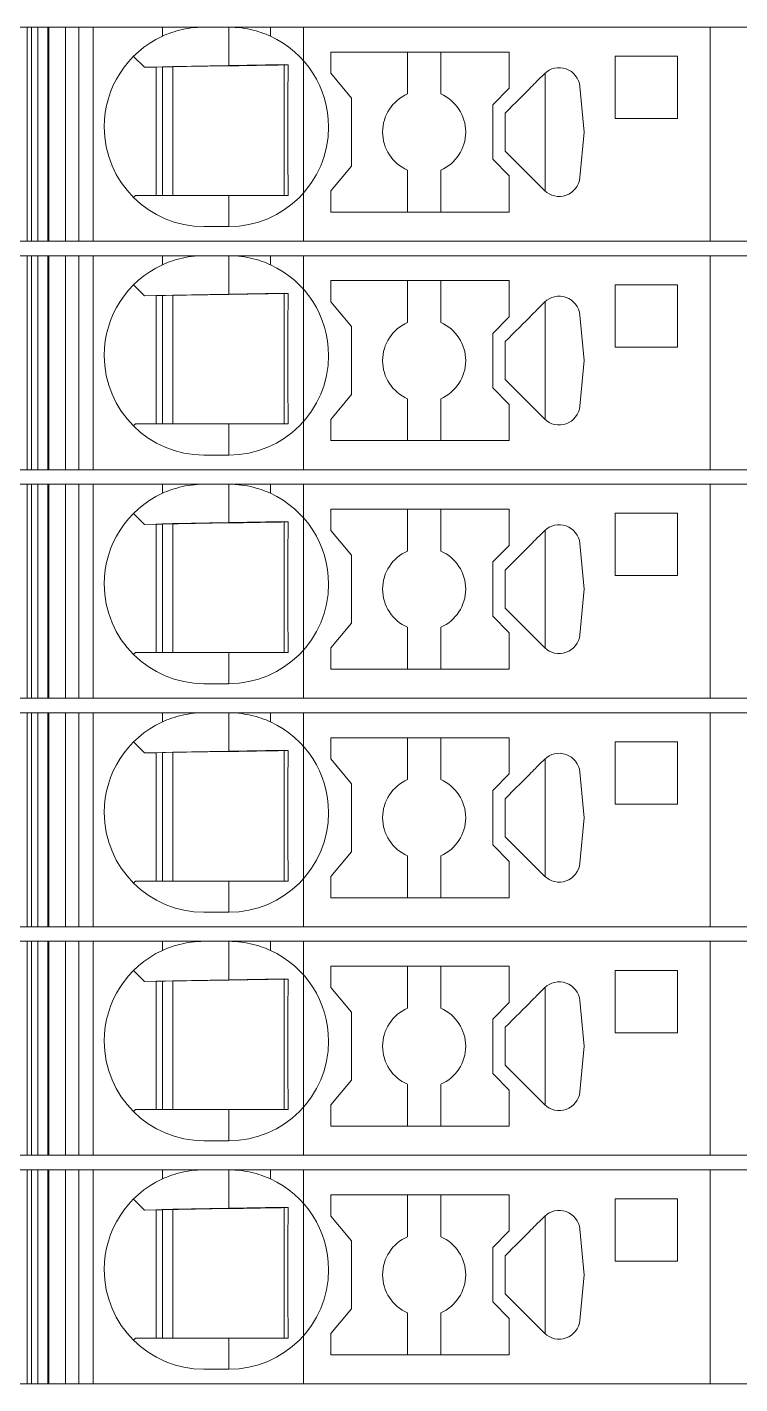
# Model space of a CAD drawing. Header units: millimetres. Extents: x 0 to 1680, y 0 to 1188.
# Drawn here: x 854.89 to 872.05, y 270.35 to 303 of the extents above; entities that cross this region are included whole.
import ezdxf
from ezdxf.enums import TextEntityAlignment as Align

# ---------------------------------------------------------------- set-up
doc = ezdxf.new("R2010")
doc.units = ezdxf.units.MM
for name, color, linetype, lineweight in [('EPLAN309', 5, 'Continuous', 5), ('EPLAN493', 5, 'Continuous', 5), ('MAIN-1', 7, 'Continuous', 5), ('MAIN-2', 7, 'Continuous', 5)]:
    doc.layers.add(name, color=color, linetype=linetype, lineweight=lineweight)
doc.styles.add('Tahoma', font='')
doc.styles.get('Tahoma').set_extended_font_data('Tahoma')

# ---------------------------------------------------------------- blocks, each defined once
blk = doc.blocks.new('EPLSYM_LibrarySPECIAL_Symbol12_Variant0_Placement8_9')
at = {"layer": 'EPLAN309', "lineweight": 13, "ltscale": 16}
blk.add_lwpolyline([(0, -5.15), (68.15, -5.15), (68.15, 0), (0, 0)], close=True, dxfattribs=at)
at = {"layer": 'EPLAN493', "color": 5, "style": 'Tahoma'}
blk.add_attdef('17_20450', text='', height=2.3478, dxfattribs=at).set_placement((0, -21.83478), align=Align.MIDDLE_RIGHT)
blk = doc.blocks.new('EPLSYM_LibrarySPECIAL_Symbol12_Variant0_Placement8_10')
at = {"layer": 'EPLAN309', "lineweight": 13, "ltscale": 16}
blk.add_lwpolyline([(0, -5.15), (68.15, -5.15), (68.15, 0), (0, 0)], close=True, dxfattribs=at)
at = {"layer": 'EPLAN493', "color": 5, "style": 'Tahoma'}
blk.add_attdef('17_20450', text='', height=2.3478, dxfattribs=at).set_placement((0, -21.83478), align=Align.MIDDLE_RIGHT)
blk = doc.blocks.new('EPLSYM_LibrarySPECIAL_Symbol12_Variant0_Placement8_11')
at = {"layer": 'EPLAN309', "lineweight": 13, "ltscale": 16}
blk.add_lwpolyline([(0, -5.15), (68.15, -5.15), (68.15, 0), (0, 0)], close=True, dxfattribs=at)
at = {"layer": 'EPLAN493', "color": 5, "style": 'Tahoma'}
blk.add_attdef('17_20450', text='', height=2.3478, dxfattribs=at).set_placement((0, -21.83478), align=Align.MIDDLE_RIGHT)
blk = doc.blocks.new('EPLSYM_LibrarySPECIAL_Symbol12_Variant0_Placement8_12')
at = {"layer": 'EPLAN309', "lineweight": 13, "ltscale": 16}
blk.add_lwpolyline([(0, -5.15), (68.15, -5.15), (68.15, 0), (0, 0)], close=True, dxfattribs=at)
at = {"layer": 'EPLAN493', "color": 5, "style": 'Tahoma'}
blk.add_attdef('17_20450', text='', height=2.3478, dxfattribs=at).set_placement((0, -21.83478), align=Align.MIDDLE_RIGHT)
blk = doc.blocks.new('EPLSYM_LibrarySPECIAL_Symbol12_Variant0_Placement8_13')
at = {"layer": 'EPLAN309', "lineweight": 13, "ltscale": 16}
blk.add_lwpolyline([(0, -5.15), (68.15, -5.15), (68.15, 0), (0, 0)], close=True, dxfattribs=at)
at = {"layer": 'EPLAN493', "color": 5, "style": 'Tahoma'}
blk.add_attdef('17_20450', text='', height=2.3478, dxfattribs=at).set_placement((0, -21.83478), align=Align.MIDDLE_RIGHT)
blk = doc.blocks.new('EPLSYM_LibrarySPECIAL_Symbol12_Variant0_Placement8_14')
at = {"layer": 'EPLAN309', "lineweight": 13, "ltscale": 16}
blk.add_lwpolyline([(0, -5.15), (68.15, -5.15), (68.15, 0), (0, 0)], close=True, dxfattribs=at)
at = {"layer": 'EPLAN493', "color": 5, "style": 'Tahoma'}
blk.add_attdef('17_20450', text='', height=2.3478, dxfattribs=at).set_placement((0, -21.83478), align=Align.MIDDLE_RIGHT)

msp = doc.modelspace()

# ---------------------------------------------------------------- linework, layer by layer
at = {"layer": 'MAIN-1'}
for p, q in [((855.001, 303), (854.893, 303)), ((854.893, 297.85), (854.893, 303)), ((855.001, 303), (858.15, 303)), ((855.001, 297.85), (855.001, 303)), ((858.15, 303), (859.15, 303)), ((858.15, 303), (858.15, 302.782)), ((858.921, 302.989), (858.997, 302.995)), ((858.997, 302.995), (859.073, 302.999)), ((859.073, 302.999), (859.15, 303)), ((859.75, 303), (859.15, 303)), ((859.827, 302.999), (859.75, 303)), ((860.75, 303), (859.75, 303)), ((859.75, 302.068), (859.75, 303)), ((859.903, 302.995), (859.827, 302.999)), ((859.979, 302.989), (859.903, 302.995)), ((860.75, 303), (871.332, 303)), ((860.75, 303), (860.75, 302.782)), ((872.05, 303), (871.332, 303)), ((871.332, 297.85), (871.332, 303)), ((858.15, 302.782), (858.202, 302.805)), ((858.202, 302.805), (858.256, 302.827)), ((858.256, 302.827), (858.313, 302.849)), ((858.313, 302.849), (858.372, 302.87)), ((858.372, 302.87), (858.433, 302.89)), ((858.433, 302.89), (858.497, 302.909)), ((858.497, 302.909), (858.563, 302.927)), ((858.563, 302.927), (858.631, 302.943)), ((858.631, 302.943), (858.701, 302.958)), ((858.701, 302.958), (858.772, 302.97)), ((858.772, 302.97), (858.846, 302.981)), ((858.846, 302.981), (858.921, 302.989)), ((860.054, 302.981), (859.979, 302.989)), ((860.128, 302.97), (860.054, 302.981)), ((860.199, 302.958), (860.128, 302.97)), ((860.269, 302.943), (860.199, 302.958)), ((860.337, 302.927), (860.269, 302.943)), ((860.403, 302.909), (860.337, 302.927)), ((860.467, 302.89), (860.403, 302.909)), ((860.528, 302.87), (860.467, 302.89)), ((860.587, 302.849), (860.528, 302.87)), ((860.644, 302.827), (860.587, 302.849)), ((860.698, 302.805), (860.644, 302.827)), ((860.75, 302.782), (860.698, 302.805)), ((862.2, 302.4), (862.2, 301.889)), ((866.5, 302.4), (862.2, 302.4)), ((864.05, 302.4), (864.05, 301.392)), ((864.85, 301.392), (864.85, 302.4)), ((866.5, 301.529), (866.5, 302.4)), ((857.453, 302.297), (857.717, 302.033)), ((857.717, 302.033), (859.75, 302.068)), ((858, 298.95), (858, 302.038)), ((858.15, 302.04), (858.15, 298.95)), ((858.4, 298.95), (858.4, 302.045)), ((859.87, 302.07), (859.75, 302.068)), ((859.987, 302.072), (859.87, 302.07)), ((860.1, 302.074), (859.987, 302.072)), ((860.209, 302.076), (860.1, 302.074)), ((860.313, 302.078), (860.209, 302.076)), ((860.412, 302.079), (860.313, 302.078)), ((860.507, 302.081), (860.412, 302.079)), ((860.599, 302.083), (860.507, 302.081)), ((860.688, 302.084), (860.599, 302.083)), ((860.774, 302.086), (860.688, 302.084)), ((860.858, 302.087), (860.774, 302.086)), ((860.94, 302.088), (860.858, 302.087)), ((861.02, 302.09), (860.94, 302.088)), ((861.099, 302.091), (861.02, 302.09)), ((861.079, 298.95), (861.079, 302.091)), ((861.176, 302.092), (861.099, 302.091)), ((861.175, 301.95), (861.176, 302.022)), ((861.176, 302.022), (861.176, 302.092)), ((869.05, 302.3), (869.05, 300.8)), ((870.55, 302.3), (869.05, 302.3)), ((870.55, 300.8), (870.55, 302.3)), ((861.172, 301.649), (861.173, 301.727)), ((861.173, 301.803), (861.174, 301.877)), ((861.173, 301.727), (861.173, 301.803)), ((861.174, 301.877), (861.175, 301.95)), ((862.7, 301.293), (862.2, 301.889)), ((867.158, 301.691), (867.127, 301.659)), ((867.19, 301.722), (867.158, 301.691)), ((867.221, 301.753), (867.19, 301.722)), ((867.252, 301.785), (867.221, 301.753)), ((867.284, 301.816), (867.252, 301.785)), ((867.315, 301.847), (867.284, 301.816)), ((867.346, 301.879), (867.315, 301.847)), ((867.367, 301.898), (867.367, 299.052)), ((861.169, 301.317), (861.17, 301.404)), ((861.17, 301.488), (861.171, 301.57)), ((861.17, 301.404), (861.17, 301.488)), ((861.171, 301.57), (861.172, 301.649)), ((866.1, 301.129), (866.5, 301.529)), ((866.902, 301.434), (866.823, 301.356)), ((866.943, 301.475), (866.902, 301.434)), ((866.983, 301.515), (866.943, 301.475)), ((867.021, 301.553), (866.983, 301.515)), ((867.058, 301.59), (867.021, 301.553)), ((867.094, 301.626), (867.058, 301.59)), ((867.127, 301.659), (867.094, 301.626)), ((868.302, 300.475), (868.198, 301.572)), ((861.167, 300.931), (861.168, 301.034)), ((861.168, 301.132), (861.169, 301.226)), ((861.168, 301.034), (861.168, 301.132)), ((861.169, 301.226), (861.169, 301.317)), ((862.7, 299.657), (862.7, 301.293)), ((866.1, 301.129), (866.1, 299.821)), ((866.572, 301.104), (866.486, 301.018)), ((866.658, 301.19), (866.572, 301.104)), ((866.742, 301.274), (866.658, 301.19)), ((866.823, 301.356), (866.742, 301.274)), ((861.167, 300.824), (861.167, 300.931)), ((861.167, 300.713), (861.167, 300.824)), ((861.167, 300.6), (861.167, 300.713)), ((866.486, 301.018), (866.4, 300.932)), ((866.4, 300.802), (866.4, 300.932)), ((866.4, 300.671), (866.4, 300.802)), ((869.05, 300.8), (870.55, 300.8)), ((861.167, 300.479), (861.167, 300.6)), ((861.167, 300.361), (861.167, 300.479)), ((866.4, 300.54), (866.4, 300.671)), ((866.4, 300.41), (866.4, 300.54)), ((866.4, 300.279), (866.4, 300.41)), ((868.198, 299.378), (868.302, 300.475)), ((861.167, 300.247), (861.167, 300.361)), ((861.168, 300.138), (861.167, 300.247)), ((861.168, 300.034), (861.168, 300.138)), ((866.4, 300.148), (866.4, 300.279)), ((866.4, 300.018), (866.4, 300.148)), ((861.169, 299.934), (861.168, 300.034)), ((861.169, 299.839), (861.169, 299.934)), ((861.17, 299.748), (861.169, 299.839)), ((861.171, 299.659), (861.17, 299.748)), ((866.5, 299.421), (866.1, 299.821)), ((866.4, 300.018), (867.346, 299.071)), ((861.172, 299.573), (861.171, 299.659)), ((861.172, 299.49), (861.172, 299.573)), ((861.173, 299.408), (861.172, 299.49)), ((861.174, 299.329), (861.173, 299.408)), ((862.2, 299.061), (862.7, 299.657)), ((864.05, 298.55), (864.05, 299.558)), ((864.85, 298.55), (864.85, 299.558)), ((866.5, 298.55), (866.5, 299.421)), ((861.175, 299.25), (861.174, 299.329)), ((861.176, 299.174), (861.175, 299.25)), ((861.176, 299.098), (861.176, 299.174)), ((861.177, 299.024), (861.176, 299.098)), ((857.5, 298.95), (857.453, 298.903)), ((857.5, 298.95), (859.75, 298.95)), ((859.75, 298.95), (859.842, 298.95)), ((859.75, 298.95), (859.75, 298.2)), ((859.842, 298.95), (859.933, 298.95)), ((859.933, 298.95), (860.023, 298.95)), ((860.023, 298.95), (860.11, 298.95)), ((860.11, 298.95), (860.195, 298.95)), ((860.195, 298.95), (860.278, 298.95)), ((860.278, 298.95), (860.358, 298.95)), ((860.358, 298.95), (860.436, 298.95)), ((860.436, 298.95), (860.511, 298.95)), ((860.511, 298.95), (860.585, 298.95)), ((860.585, 298.95), (860.657, 298.95)), ((860.657, 298.95), (860.726, 298.95)), ((860.726, 298.95), (860.795, 298.95)), ((860.795, 298.95), (860.861, 298.95)), ((860.861, 298.95), (860.927, 298.95)), ((860.927, 298.95), (860.991, 298.95)), ((860.991, 298.95), (861.055, 298.95)), ((861.055, 298.95), (861.117, 298.95)), ((861.117, 298.95), (861.178, 298.95)), ((861.178, 298.95), (861.177, 299.024)), ((862.2, 299.061), (862.2, 298.55)), ((866.5, 298.55), (862.2, 298.55)), ((859.75, 298.2), (859.15, 298.2)), ((855.001, 297.85), (854.893, 297.85)), ((855.001, 297.85), (871.332, 297.85)), ((872.05, 297.85), (871.332, 297.85)), ((855.001, 297.5), (854.893, 297.5)), ((854.893, 292.35), (854.893, 297.5)), ((855.001, 297.5), (858.15, 297.5)), ((855.001, 292.35), (855.001, 297.5)), ((858.15, 297.5), (859.15, 297.5)), ((858.15, 297.5), (858.15, 297.282)), ((858.563, 297.427), (858.631, 297.443)), ((858.631, 297.443), (858.701, 297.458)), ((858.701, 297.458), (858.772, 297.47)), ((858.772, 297.47), (858.846, 297.481)), ((858.846, 297.481), (858.921, 297.489)), ((858.921, 297.489), (858.997, 297.495)), ((858.997, 297.495), (859.073, 297.499)), ((859.073, 297.499), (859.15, 297.5)), ((859.75, 297.5), (859.15, 297.5)), ((859.827, 297.499), (859.75, 297.5)), ((860.75, 297.5), (859.75, 297.5)), ((859.75, 296.568), (859.75, 297.5)), ((859.903, 297.495), (859.827, 297.499)), ((859.979, 297.489), (859.903, 297.495)), ((860.054, 297.481), (859.979, 297.489)), ((860.128, 297.47), (860.054, 297.481)), ((860.199, 297.458), (860.128, 297.47)), ((860.269, 297.443), (860.199, 297.458)), ((860.337, 297.427), (860.269, 297.443)), ((860.75, 297.5), (871.332, 297.5)), ((860.75, 297.5), (860.75, 297.282)), ((872.05, 297.5), (871.332, 297.5)), ((871.332, 292.35), (871.332, 297.5)), ((858.15, 297.282), (858.202, 297.305)), ((858.202, 297.305), (858.256, 297.327)), ((858.256, 297.327), (858.313, 297.349)), ((858.313, 297.349), (858.372, 297.37)), ((858.372, 297.37), (858.433, 297.39)), ((858.433, 297.39), (858.497, 297.409)), ((858.497, 297.409), (858.563, 297.427)), ((860.403, 297.409), (860.337, 297.427)), ((860.467, 297.39), (860.403, 297.409)), ((860.528, 297.37), (860.467, 297.39)), ((860.587, 297.349), (860.528, 297.37)), ((860.644, 297.327), (860.587, 297.349)), ((860.698, 297.305), (860.644, 297.327)), ((860.75, 297.282), (860.698, 297.305)), ((857.453, 296.797), (857.717, 296.533)), ((862.2, 296.9), (862.2, 296.389)), ((866.5, 296.9), (862.2, 296.9)), ((864.05, 296.9), (864.05, 295.892)), ((864.85, 295.892), (864.85, 296.9)), ((866.5, 296.029), (866.5, 296.9)), ((869.05, 296.8), (869.05, 295.3)), ((870.55, 296.8), (869.05, 296.8)), ((870.55, 295.3), (870.55, 296.8)), ((857.717, 296.533), (859.75, 296.568)), ((858, 293.45), (858, 296.538)), ((858.15, 296.54), (858.15, 293.45)), ((858.4, 293.45), (858.4, 296.545)), ((859.87, 296.57), (859.75, 296.568)), ((859.987, 296.572), (859.87, 296.57)), ((860.1, 296.574), (859.987, 296.572)), ((860.209, 296.576), (860.1, 296.574)), ((860.313, 296.578), (860.209, 296.576)), ((860.412, 296.579), (860.313, 296.578)), ((860.507, 296.581), (860.412, 296.579)), ((860.599, 296.583), (860.507, 296.581)), ((860.688, 296.584), (860.599, 296.583)), ((860.774, 296.586), (860.688, 296.584)), ((860.858, 296.587), (860.774, 296.586)), ((860.94, 296.588), (860.858, 296.587)), ((861.02, 296.59), (860.94, 296.588)), ((861.099, 296.591), (861.02, 296.59)), ((861.079, 293.45), (861.079, 296.591)), ((861.176, 296.592), (861.099, 296.591)), ((861.175, 296.45), (861.176, 296.522)), ((861.176, 296.522), (861.176, 296.592)), ((861.171, 296.07), (861.172, 296.149)), ((861.172, 296.149), (861.173, 296.227)), ((861.173, 296.303), (861.174, 296.377)), ((861.173, 296.227), (861.173, 296.303)), ((861.174, 296.377), (861.175, 296.45)), ((862.7, 295.793), (862.2, 296.389)), ((867.127, 296.159), (867.094, 296.126)), ((867.158, 296.191), (867.127, 296.159)), ((867.19, 296.222), (867.158, 296.191)), ((867.221, 296.253), (867.19, 296.222)), ((867.252, 296.285), (867.221, 296.253)), ((867.284, 296.316), (867.252, 296.285)), ((867.315, 296.347), (867.284, 296.316)), ((867.346, 296.379), (867.315, 296.347)), ((867.367, 296.398), (867.367, 293.552)), ((861.169, 295.817), (861.17, 295.904)), ((861.169, 295.726), (861.169, 295.817)), ((861.17, 295.988), (861.171, 296.07)), ((861.17, 295.904), (861.17, 295.988)), ((866.1, 295.629), (866.5, 296.029)), ((866.823, 295.856), (866.742, 295.774)), ((866.902, 295.934), (866.823, 295.856)), ((866.943, 295.975), (866.902, 295.934)), ((866.983, 296.015), (866.943, 295.975)), ((867.021, 296.053), (866.983, 296.015)), ((867.058, 296.09), (867.021, 296.053)), ((867.094, 296.126), (867.058, 296.09)), ((868.302, 294.975), (868.198, 296.072)), ((861.167, 295.431), (861.168, 295.534)), ((861.168, 295.632), (861.169, 295.726)), ((861.168, 295.534), (861.168, 295.632)), ((862.7, 294.157), (862.7, 295.793)), ((866.1, 295.629), (866.1, 294.321)), ((866.486, 295.518), (866.4, 295.432)), ((866.572, 295.604), (866.486, 295.518)), ((866.658, 295.69), (866.572, 295.604)), ((866.742, 295.774), (866.658, 295.69)), ((861.167, 295.324), (861.167, 295.431)), ((861.167, 295.213), (861.167, 295.324)), ((861.167, 295.1), (861.167, 295.213)), ((866.4, 295.302), (866.4, 295.432)), ((866.4, 295.171), (866.4, 295.302)), ((866.4, 295.04), (866.4, 295.171)), ((869.05, 295.3), (870.55, 295.3)), ((861.167, 294.979), (861.167, 295.1)), ((861.167, 294.861), (861.167, 294.979)), ((861.167, 294.747), (861.167, 294.861)), ((866.4, 294.91), (866.4, 295.04)), ((866.4, 294.779), (866.4, 294.91)), ((868.198, 293.878), (868.302, 294.975)), ((861.168, 294.638), (861.167, 294.747)), ((861.168, 294.534), (861.168, 294.638)), ((861.169, 294.434), (861.168, 294.534)), ((866.4, 294.648), (866.4, 294.779)), ((866.4, 294.518), (866.4, 294.648)), ((866.4, 294.518), (867.346, 293.571)), ((861.169, 294.339), (861.169, 294.434)), ((861.17, 294.248), (861.169, 294.339)), ((861.171, 294.159), (861.17, 294.248)), ((866.5, 293.921), (866.1, 294.321)), ((861.172, 294.073), (861.171, 294.159)), ((861.172, 293.99), (861.172, 294.073)), ((861.173, 293.908), (861.172, 293.99)), ((861.174, 293.829), (861.173, 293.908)), ((862.2, 293.561), (862.7, 294.157)), ((864.05, 293.05), (864.05, 294.058)), ((864.85, 293.05), (864.85, 294.058)), ((866.5, 293.05), (866.5, 293.921)), ((861.175, 293.75), (861.174, 293.829)), ((861.176, 293.674), (861.175, 293.75)), ((861.176, 293.598), (861.176, 293.674)), ((861.177, 293.524), (861.176, 293.598)), ((861.178, 293.45), (861.177, 293.524)), ((862.2, 293.561), (862.2, 293.05)), ((857.5, 293.45), (857.453, 293.403)), ((857.5, 293.45), (859.75, 293.45)), ((859.75, 293.45), (859.842, 293.45)), ((859.75, 293.45), (859.75, 292.7)), ((859.842, 293.45), (859.933, 293.45)), ((859.933, 293.45), (860.023, 293.45)), ((860.023, 293.45), (860.11, 293.45)), ((860.11, 293.45), (860.195, 293.45)), ((860.195, 293.45), (860.278, 293.45)), ((860.278, 293.45), (860.358, 293.45)), ((860.358, 293.45), (860.436, 293.45)), ((860.436, 293.45), (860.511, 293.45)), ((860.511, 293.45), (860.585, 293.45)), ((860.585, 293.45), (860.657, 293.45)), ((860.657, 293.45), (860.726, 293.45)), ((860.726, 293.45), (860.795, 293.45)), ((860.795, 293.45), (860.861, 293.45)), ((860.861, 293.45), (860.927, 293.45)), ((860.927, 293.45), (860.991, 293.45)), ((860.991, 293.45), (861.055, 293.45)), ((861.055, 293.45), (861.117, 293.45)), ((861.117, 293.45), (861.178, 293.45)), ((866.5, 293.05), (862.2, 293.05)), ((859.75, 292.7), (859.15, 292.7)), ((855.001, 292.35), (854.893, 292.35)), ((855.001, 292.35), (871.332, 292.35)), ((872.05, 292.35), (871.332, 292.35)), ((855.001, 292), (854.893, 292)), ((854.893, 286.85), (854.893, 292)), ((855.001, 292), (858.15, 292)), ((855.001, 286.85), (855.001, 292)), ((858.15, 292), (859.15, 292)), ((858.15, 292), (858.15, 291.782)), ((858.433, 291.89), (858.497, 291.909)), ((858.497, 291.909), (858.563, 291.927)), ((858.563, 291.927), (858.631, 291.943)), ((858.631, 291.943), (858.701, 291.958)), ((858.701, 291.958), (858.772, 291.97)), ((858.772, 291.97), (858.846, 291.981)), ((858.846, 291.981), (858.921, 291.989)), ((858.921, 291.989), (858.997, 291.995)), ((858.997, 291.995), (859.073, 291.999)), ((859.073, 291.999), (859.15, 292)), ((859.75, 292), (859.15, 292)), ((859.827, 291.999), (859.75, 292)), ((860.75, 292), (859.75, 292)), ((859.75, 291.068), (859.75, 292)), ((859.903, 291.995), (859.827, 291.999)), ((859.979, 291.989), (859.903, 291.995)), ((860.054, 291.981), (859.979, 291.989)), ((860.128, 291.97), (860.054, 291.981)), ((860.199, 291.958), (860.128, 291.97)), ((860.269, 291.943), (860.199, 291.958)), ((860.337, 291.927), (860.269, 291.943)), ((860.403, 291.909), (860.337, 291.927)), ((860.467, 291.89), (860.403, 291.909)), ((860.75, 292), (871.332, 292)), ((860.75, 292), (860.75, 291.782)), ((872.05, 292), (871.332, 292)), ((871.332, 286.85), (871.332, 292)), ((858.15, 291.782), (858.202, 291.805)), ((858.202, 291.805), (858.256, 291.827)), ((858.256, 291.827), (858.313, 291.849)), ((858.313, 291.849), (858.372, 291.87)), ((858.372, 291.87), (858.433, 291.89)), ((860.528, 291.87), (860.467, 291.89)), ((860.587, 291.849), (860.528, 291.87)), ((860.644, 291.827), (860.587, 291.849)), ((860.698, 291.805), (860.644, 291.827)), ((860.75, 291.782), (860.698, 291.805)), ((857.453, 291.297), (857.717, 291.033)), ((862.2, 291.4), (862.2, 290.889)), ((866.5, 291.4), (862.2, 291.4)), ((864.05, 291.4), (864.05, 290.392)), ((864.85, 290.392), (864.85, 291.4)), ((866.5, 290.529), (866.5, 291.4)), ((869.05, 291.3), (869.05, 289.8)), ((870.55, 291.3), (869.05, 291.3)), ((870.55, 289.8), (870.55, 291.3)), ((857.717, 291.033), (859.75, 291.068)), ((858, 287.95), (858, 291.038)), ((858.15, 291.04), (858.15, 287.95)), ((858.4, 287.95), (858.4, 291.045)), ((859.87, 291.07), (859.75, 291.068)), ((859.987, 291.072), (859.87, 291.07)), ((860.1, 291.074), (859.987, 291.072)), ((860.209, 291.076), (860.1, 291.074)), ((860.313, 291.078), (860.209, 291.076)), ((860.412, 291.079), (860.313, 291.078)), ((860.507, 291.081), (860.412, 291.079)), ((860.599, 291.083), (860.507, 291.081)), ((860.688, 291.084), (860.599, 291.083)), ((860.774, 291.086), (860.688, 291.084)), ((860.858, 291.087), (860.774, 291.086)), ((860.94, 291.088), (860.858, 291.087)), ((861.02, 291.09), (860.94, 291.088)), ((861.099, 291.091), (861.02, 291.09)), ((861.079, 287.95), (861.079, 291.091)), ((861.176, 291.092), (861.099, 291.091)), ((861.174, 290.877), (861.175, 290.95)), ((861.175, 290.95), (861.176, 291.022)), ((861.176, 291.022), (861.176, 291.092)), ((861.171, 290.57), (861.172, 290.649)), ((861.172, 290.649), (861.173, 290.727)), ((861.173, 290.803), (861.174, 290.877)), ((861.173, 290.727), (861.173, 290.803)), ((862.7, 290.293), (862.2, 290.889)), ((867.058, 290.59), (867.021, 290.553)), ((867.094, 290.626), (867.058, 290.59)), ((867.127, 290.659), (867.094, 290.626)), ((867.158, 290.691), (867.127, 290.659)), ((867.19, 290.722), (867.158, 290.691)), ((867.221, 290.753), (867.19, 290.722)), ((867.252, 290.785), (867.221, 290.753)), ((867.284, 290.816), (867.252, 290.785)), ((867.315, 290.847), (867.284, 290.816)), ((867.346, 290.879), (867.315, 290.847)), ((867.367, 290.898), (867.367, 288.052)), ((861.169, 290.317), (861.17, 290.404)), ((861.169, 290.226), (861.169, 290.317)), ((861.17, 290.488), (861.171, 290.57)), ((861.17, 290.404), (861.17, 290.488)), ((862.7, 288.657), (862.7, 290.293)), ((866.1, 290.129), (866.5, 290.529)), ((866.742, 290.274), (866.658, 290.19)), ((866.823, 290.356), (866.742, 290.274)), ((866.902, 290.434), (866.823, 290.356)), ((866.943, 290.475), (866.902, 290.434)), ((866.983, 290.515), (866.943, 290.475)), ((867.021, 290.553), (866.983, 290.515)), ((868.302, 289.475), (868.198, 290.572)), ((861.167, 289.931), (861.168, 290.034)), ((861.168, 290.132), (861.169, 290.226)), ((861.168, 290.034), (861.168, 290.132)), ((866.1, 290.129), (866.1, 288.821)), ((866.486, 290.018), (866.4, 289.932)), ((866.4, 289.802), (866.4, 289.932)), ((866.572, 290.104), (866.486, 290.018)), ((866.658, 290.19), (866.572, 290.104)), ((861.167, 289.824), (861.167, 289.931)), ((861.167, 289.713), (861.167, 289.824)), ((861.167, 289.6), (861.167, 289.713)), ((866.4, 289.671), (866.4, 289.802)), ((866.4, 289.54), (866.4, 289.671)), ((869.05, 289.8), (870.55, 289.8)), ((861.167, 289.479), (861.167, 289.6)), ((861.167, 289.361), (861.167, 289.479)), ((861.167, 289.247), (861.167, 289.361)), ((866.4, 289.41), (866.4, 289.54)), ((866.4, 289.279), (866.4, 289.41)), ((866.4, 289.148), (866.4, 289.279)), ((868.198, 288.378), (868.302, 289.475)), ((861.168, 289.138), (861.167, 289.247)), ((861.168, 289.034), (861.168, 289.138)), ((861.169, 288.934), (861.168, 289.034)), ((866.4, 289.018), (866.4, 289.148)), ((866.4, 289.018), (867.346, 288.071)), ((861.169, 288.839), (861.169, 288.934)), ((861.17, 288.748), (861.169, 288.839)), ((861.171, 288.659), (861.17, 288.748)), ((861.172, 288.573), (861.171, 288.659)), ((862.2, 288.061), (862.7, 288.657)), ((866.5, 288.421), (866.1, 288.821)), ((861.172, 288.49), (861.172, 288.573)), ((861.173, 288.408), (861.172, 288.49)), ((861.174, 288.329), (861.173, 288.408)), ((861.175, 288.25), (861.174, 288.329)), ((864.05, 287.55), (864.05, 288.558)), ((864.85, 287.55), (864.85, 288.558)), ((866.5, 287.55), (866.5, 288.421)), ((861.176, 288.174), (861.175, 288.25)), ((861.176, 288.098), (861.176, 288.174)), ((861.177, 288.024), (861.176, 288.098)), ((861.178, 287.95), (861.177, 288.024)), ((862.2, 288.061), (862.2, 287.55)), ((857.5, 287.95), (857.453, 287.903)), ((857.5, 287.95), (859.75, 287.95)), ((859.75, 287.95), (859.842, 287.95)), ((859.75, 287.95), (859.75, 287.2)), ((859.842, 287.95), (859.933, 287.95)), ((859.933, 287.95), (860.023, 287.95)), ((860.023, 287.95), (860.11, 287.95)), ((860.11, 287.95), (860.195, 287.95)), ((860.195, 287.95), (860.278, 287.95)), ((860.278, 287.95), (860.358, 287.95)), ((860.358, 287.95), (860.436, 287.95)), ((860.436, 287.95), (860.511, 287.95)), ((860.511, 287.95), (860.585, 287.95)), ((860.585, 287.95), (860.657, 287.95)), ((860.657, 287.95), (860.726, 287.95)), ((860.726, 287.95), (860.795, 287.95)), ((860.795, 287.95), (860.861, 287.95)), ((860.861, 287.95), (860.927, 287.95)), ((860.927, 287.95), (860.991, 287.95)), ((860.991, 287.95), (861.055, 287.95)), ((861.055, 287.95), (861.117, 287.95)), ((861.117, 287.95), (861.178, 287.95)), ((866.5, 287.55), (862.2, 287.55)), ((859.75, 287.2), (859.15, 287.2)), ((855.001, 286.85), (854.893, 286.85)), ((855.001, 286.85), (871.332, 286.85)), ((872.05, 286.85), (871.332, 286.85)), ((855.001, 286.5), (854.893, 286.5)), ((854.893, 281.35), (854.893, 286.5)), ((855.001, 286.5), (858.15, 286.5)), ((855.001, 281.35), (855.001, 286.5)), ((858.15, 286.5), (859.15, 286.5)), ((858.15, 286.5), (858.15, 286.282)), ((858.256, 286.327), (858.313, 286.349)), ((858.313, 286.349), (858.372, 286.37)), ((858.372, 286.37), (858.433, 286.39)), ((858.433, 286.39), (858.497, 286.409)), ((858.497, 286.409), (858.563, 286.427)), ((858.563, 286.427), (858.631, 286.443)), ((858.631, 286.443), (858.701, 286.458)), ((858.701, 286.458), (858.772, 286.47)), ((858.772, 286.47), (858.846, 286.481)), ((858.846, 286.481), (858.921, 286.489)), ((858.921, 286.489), (858.997, 286.495)), ((858.997, 286.495), (859.073, 286.499)), ((859.073, 286.499), (859.15, 286.5)), ((859.75, 286.5), (859.15, 286.5)), ((859.827, 286.499), (859.75, 286.5)), ((860.75, 286.5), (859.75, 286.5)), ((859.75, 285.568), (859.75, 286.5)), ((859.903, 286.495), (859.827, 286.499)), ((859.979, 286.489), (859.903, 286.495)), ((860.054, 286.481), (859.979, 286.489)), ((860.128, 286.47), (860.054, 286.481)), ((860.199, 286.458), (860.128, 286.47)), ((860.269, 286.443), (860.199, 286.458)), ((860.337, 286.427), (860.269, 286.443)), ((860.403, 286.409), (860.337, 286.427)), ((860.467, 286.39), (860.403, 286.409)), ((860.528, 286.37), (860.467, 286.39)), ((860.587, 286.349), (860.528, 286.37)), ((860.644, 286.327), (860.587, 286.349)), ((860.75, 286.5), (871.332, 286.5)), ((860.75, 286.5), (860.75, 286.282)), ((872.05, 286.5), (871.332, 286.5)), ((871.332, 281.35), (871.332, 286.5)), ((858.15, 286.282), (858.202, 286.305)), ((858.202, 286.305), (858.256, 286.327)), ((860.698, 286.305), (860.644, 286.327)), ((860.75, 286.282), (860.698, 286.305)), ((857.453, 285.797), (857.717, 285.533)), ((862.2, 285.9), (862.2, 285.389)), ((866.5, 285.9), (862.2, 285.9)), ((864.05, 285.9), (864.05, 284.892)), ((864.85, 284.892), (864.85, 285.9)), ((866.5, 285.029), (866.5, 285.9)), ((869.05, 285.8), (869.05, 284.3)), ((870.55, 285.8), (869.05, 285.8)), ((870.55, 284.3), (870.55, 285.8)), ((857.717, 285.533), (859.75, 285.568)), ((858, 282.45), (858, 285.538)), ((858.15, 285.54), (858.15, 282.45)), ((858.4, 282.45), (858.4, 285.545)), ((859.87, 285.57), (859.75, 285.568)), ((859.987, 285.572), (859.87, 285.57)), ((860.1, 285.574), (859.987, 285.572)), ((860.209, 285.576), (860.1, 285.574)), ((860.313, 285.578), (860.209, 285.576)), ((860.412, 285.579), (860.313, 285.578)), ((860.507, 285.581), (860.412, 285.579)), ((860.599, 285.583), (860.507, 285.581)), ((860.688, 285.584), (860.599, 285.583)), ((860.774, 285.586), (860.688, 285.584)), ((860.858, 285.587), (860.774, 285.586)), ((860.94, 285.588), (860.858, 285.587)), ((861.02, 285.59), (860.94, 285.588)), ((861.099, 285.591), (861.02, 285.59)), ((861.079, 282.45), (861.079, 285.591)), ((861.176, 285.592), (861.099, 285.591)), ((861.173, 285.303), (861.174, 285.377)), ((861.174, 285.377), (861.175, 285.45)), ((861.175, 285.45), (861.176, 285.522)), ((861.176, 285.522), (861.176, 285.592)), ((862.7, 284.793), (862.2, 285.389)), ((867.346, 285.379), (867.315, 285.347)), ((867.367, 285.398), (867.367, 282.552)), ((861.17, 284.988), (861.171, 285.07)), ((861.171, 285.07), (861.172, 285.149)), ((861.172, 285.149), (861.173, 285.227)), ((861.173, 285.227), (861.173, 285.303)), ((867.021, 285.053), (866.983, 285.015)), ((867.058, 285.09), (867.021, 285.053)), ((867.094, 285.126), (867.058, 285.09)), ((867.127, 285.159), (867.094, 285.126)), ((867.158, 285.191), (867.127, 285.159)), ((867.19, 285.222), (867.158, 285.191)), ((867.221, 285.253), (867.19, 285.222)), ((867.252, 285.285), (867.221, 285.253)), ((867.284, 285.316), (867.252, 285.285)), ((867.315, 285.347), (867.284, 285.316)), ((868.302, 283.975), (868.198, 285.072)), ((861.168, 284.632), (861.169, 284.726)), ((861.169, 284.817), (861.17, 284.904)), ((861.169, 284.726), (861.169, 284.817)), ((861.17, 284.904), (861.17, 284.988)), ((862.7, 283.157), (862.7, 284.793)), ((866.1, 284.629), (866.5, 285.029)), ((866.742, 284.774), (866.658, 284.69)), ((866.823, 284.856), (866.742, 284.774)), ((866.902, 284.934), (866.823, 284.856)), ((866.943, 284.975), (866.902, 284.934)), ((866.983, 285.015), (866.943, 284.975)), ((861.167, 284.431), (861.168, 284.534)), ((861.167, 284.324), (861.167, 284.431)), ((861.168, 284.534), (861.168, 284.632)), ((866.1, 284.629), (866.1, 283.321)), ((866.486, 284.518), (866.4, 284.432)), ((866.4, 284.302), (866.4, 284.432)), ((866.572, 284.604), (866.486, 284.518)), ((866.658, 284.69), (866.572, 284.604)), ((861.167, 284.213), (861.167, 284.324)), ((861.167, 284.1), (861.167, 284.213)), ((861.167, 283.979), (861.167, 284.1)), ((866.4, 284.171), (866.4, 284.302)), ((866.4, 284.04), (866.4, 284.171)), ((869.05, 284.3), (870.55, 284.3)), ((861.167, 283.861), (861.167, 283.979)), ((861.167, 283.747), (861.167, 283.861)), ((861.168, 283.638), (861.167, 283.747)), ((866.4, 283.91), (866.4, 284.04)), ((866.4, 283.779), (866.4, 283.91)), ((866.4, 283.648), (866.4, 283.779)), ((868.198, 282.878), (868.302, 283.975)), ((861.168, 283.534), (861.168, 283.638)), ((861.169, 283.434), (861.168, 283.534)), ((861.169, 283.339), (861.169, 283.434)), ((866.4, 283.518), (866.4, 283.648)), ((866.4, 283.518), (867.346, 282.571)), ((861.17, 283.248), (861.169, 283.339)), ((861.171, 283.159), (861.17, 283.248)), ((861.172, 283.073), (861.171, 283.159)), ((862.2, 282.561), (862.7, 283.157)), ((866.5, 282.921), (866.1, 283.321)), ((861.172, 282.99), (861.172, 283.073)), ((861.173, 282.908), (861.172, 282.99)), ((861.174, 282.829), (861.173, 282.908)), ((861.175, 282.75), (861.174, 282.829)), ((861.176, 282.674), (861.175, 282.75)), ((864.05, 282.05), (864.05, 283.058)), ((864.85, 282.05), (864.85, 283.058)), ((866.5, 282.05), (866.5, 282.921)), ((857.5, 282.45), (857.453, 282.403)), ((857.5, 282.45), (859.75, 282.45)), ((859.75, 282.45), (859.842, 282.45)), ((859.75, 282.45), (859.75, 281.7)), ((859.842, 282.45), (859.933, 282.45)), ((859.933, 282.45), (860.023, 282.45)), ((860.023, 282.45), (860.11, 282.45)), ((860.11, 282.45), (860.195, 282.45)), ((860.195, 282.45), (860.278, 282.45)), ((860.278, 282.45), (860.358, 282.45)), ((860.358, 282.45), (860.436, 282.45)), ((860.436, 282.45), (860.511, 282.45)), ((860.511, 282.45), (860.585, 282.45)), ((860.585, 282.45), (860.657, 282.45)), ((860.657, 282.45), (860.726, 282.45)), ((860.726, 282.45), (860.795, 282.45)), ((860.795, 282.45), (860.861, 282.45)), ((860.861, 282.45), (860.927, 282.45)), ((860.927, 282.45), (860.991, 282.45)), ((860.991, 282.45), (861.055, 282.45)), ((861.055, 282.45), (861.117, 282.45)), ((861.117, 282.45), (861.178, 282.45)), ((861.176, 282.598), (861.176, 282.674)), ((861.177, 282.524), (861.176, 282.598)), ((861.178, 282.45), (861.177, 282.524)), ((862.2, 282.561), (862.2, 282.05)), ((866.5, 282.05), (862.2, 282.05)), ((859.75, 281.7), (859.15, 281.7)), ((855.001, 281.35), (854.893, 281.35)), ((855.001, 281.35), (871.332, 281.35)), ((872.05, 281.35), (871.332, 281.35)), ((855.001, 281), (854.893, 281)), ((854.893, 275.85), (854.893, 281)), ((855.001, 281), (858.15, 281)), ((855.001, 275.85), (855.001, 281)), ((858.15, 281), (859.15, 281)), ((858.15, 281), (858.15, 280.782)), ((858.15, 280.782), (858.202, 280.805)), ((858.202, 280.805), (858.256, 280.827)), ((858.256, 280.827), (858.313, 280.849)), ((858.313, 280.849), (858.372, 280.87)), ((858.372, 280.87), (858.433, 280.89)), ((858.433, 280.89), (858.497, 280.909)), ((858.497, 280.909), (858.563, 280.927)), ((858.563, 280.927), (858.631, 280.943)), ((858.631, 280.943), (858.701, 280.958)), ((858.701, 280.958), (858.772, 280.97)), ((858.772, 280.97), (858.846, 280.981)), ((858.846, 280.981), (858.921, 280.989)), ((858.921, 280.989), (858.997, 280.995)), ((858.997, 280.995), (859.073, 280.999)), ((859.073, 280.999), (859.15, 281)), ((859.75, 281), (859.15, 281)), ((859.827, 280.999), (859.75, 281)), ((860.75, 281), (859.75, 281)), ((859.75, 280.068), (859.75, 281)), ((859.903, 280.995), (859.827, 280.999)), ((859.979, 280.989), (859.903, 280.995)), ((860.054, 280.981), (859.979, 280.989)), ((860.128, 280.97), (860.054, 280.981)), ((860.199, 280.958), (860.128, 280.97)), ((860.269, 280.943), (860.199, 280.958)), ((860.337, 280.927), (860.269, 280.943)), ((860.403, 280.909), (860.337, 280.927)), ((860.467, 280.89), (860.403, 280.909)), ((860.528, 280.87), (860.467, 280.89)), ((860.587, 280.849), (860.528, 280.87)), ((860.644, 280.827), (860.587, 280.849)), ((860.698, 280.805), (860.644, 280.827)), ((860.75, 280.782), (860.698, 280.805)), ((860.75, 281), (871.332, 281)), ((860.75, 281), (860.75, 280.782)), ((872.05, 281), (871.332, 281)), ((871.332, 275.85), (871.332, 281)), ((857.453, 280.297), (857.717, 280.033)), ((862.2, 280.4), (862.2, 279.889)), ((866.5, 280.4), (862.2, 280.4)), ((864.05, 280.4), (864.05, 279.392)), ((864.85, 279.392), (864.85, 280.4)), ((866.5, 279.529), (866.5, 280.4)), ((869.05, 280.3), (869.05, 278.8)), ((870.55, 280.3), (869.05, 280.3)), ((870.55, 278.8), (870.55, 280.3)), ((857.717, 280.033), (859.75, 280.068)), ((858, 276.95), (858, 280.038)), ((858.15, 280.04), (858.15, 276.95)), ((858.4, 276.95), (858.4, 280.045)), ((859.87, 280.07), (859.75, 280.068)), ((859.987, 280.072), (859.87, 280.07)), ((860.1, 280.074), (859.987, 280.072)), ((860.209, 280.076), (860.1, 280.074)), ((860.313, 280.078), (860.209, 280.076)), ((860.412, 280.079), (860.313, 280.078)), ((860.507, 280.081), (860.412, 280.079)), ((860.599, 280.083), (860.507, 280.081)), ((860.688, 280.084), (860.599, 280.083)), ((860.774, 280.086), (860.688, 280.084)), ((860.858, 280.087), (860.774, 280.086)), ((860.94, 280.088), (860.858, 280.087)), ((861.02, 280.09), (860.94, 280.088)), ((861.099, 280.091), (861.02, 280.09)), ((861.079, 276.95), (861.079, 280.091)), ((861.176, 280.092), (861.099, 280.091)), ((861.173, 279.803), (861.174, 279.877)), ((861.174, 279.877), (861.175, 279.95)), ((861.175, 279.95), (861.176, 280.022)), ((861.176, 280.022), (861.176, 280.092)), ((862.7, 279.293), (862.2, 279.889)), ((867.284, 279.816), (867.252, 279.785)), ((867.315, 279.847), (867.284, 279.816)), ((867.346, 279.879), (867.315, 279.847)), ((867.367, 279.898), (867.367, 277.052)), ((861.17, 279.488), (861.171, 279.57)), ((861.17, 279.404), (861.17, 279.488)), ((861.171, 279.57), (861.172, 279.649)), ((861.172, 279.649), (861.173, 279.727)), ((861.173, 279.727), (861.173, 279.803)), ((866.1, 279.129), (866.5, 279.529)), ((866.983, 279.515), (866.943, 279.475)), ((867.021, 279.553), (866.983, 279.515)), ((867.058, 279.59), (867.021, 279.553)), ((867.094, 279.626), (867.058, 279.59)), ((867.127, 279.659), (867.094, 279.626)), ((867.158, 279.691), (867.127, 279.659)), ((867.19, 279.722), (867.158, 279.691)), ((867.221, 279.753), (867.19, 279.722)), ((867.252, 279.785), (867.221, 279.753)), ((868.302, 278.475), (868.198, 279.572)), ((861.168, 279.132), (861.169, 279.226)), ((861.169, 279.317), (861.17, 279.404)), ((861.169, 279.226), (861.169, 279.317)), ((862.7, 277.657), (862.7, 279.293)), ((866.658, 279.19), (866.572, 279.104)), ((866.742, 279.274), (866.658, 279.19)), ((866.823, 279.356), (866.742, 279.274)), ((866.902, 279.434), (866.823, 279.356)), ((866.943, 279.475), (866.902, 279.434)), ((861.167, 278.931), (861.168, 279.034)), ((861.167, 278.824), (861.167, 278.931)), ((861.168, 279.034), (861.168, 279.132)), ((866.1, 279.129), (866.1, 277.821)), ((866.486, 279.018), (866.4, 278.932)), ((866.4, 278.802), (866.4, 278.932)), ((866.572, 279.104), (866.486, 279.018)), ((861.167, 278.713), (861.167, 278.824)), ((861.167, 278.6), (861.167, 278.713)), ((861.167, 278.479), (861.167, 278.6)), ((866.4, 278.671), (866.4, 278.802)), ((866.4, 278.54), (866.4, 278.671)), ((866.4, 278.41), (866.4, 278.54)), ((869.05, 278.8), (870.55, 278.8)), ((861.167, 278.361), (861.167, 278.479)), ((861.167, 278.247), (861.167, 278.361)), ((861.168, 278.138), (861.167, 278.247)), ((866.4, 278.279), (866.4, 278.41)), ((866.4, 278.148), (866.4, 278.279)), ((868.198, 277.378), (868.302, 278.475)), ((861.168, 278.034), (861.168, 278.138)), ((861.169, 277.934), (861.168, 278.034)), ((861.169, 277.839), (861.169, 277.934)), ((866.4, 278.018), (866.4, 278.148)), ((866.4, 278.018), (867.346, 277.071)), ((861.17, 277.748), (861.169, 277.839)), ((861.171, 277.659), (861.17, 277.748)), ((861.172, 277.573), (861.171, 277.659)), ((861.172, 277.49), (861.172, 277.573)), ((862.2, 277.061), (862.7, 277.657)), ((864.05, 276.55), (864.05, 277.558)), ((864.85, 276.55), (864.85, 277.558)), ((866.5, 277.421), (866.1, 277.821)), ((861.173, 277.408), (861.172, 277.49)), ((861.174, 277.329), (861.173, 277.408)), ((861.175, 277.25), (861.174, 277.329)), ((861.176, 277.174), (861.175, 277.25)), ((866.5, 276.55), (866.5, 277.421)), ((857.5, 276.95), (857.453, 276.903)), ((857.5, 276.95), (859.75, 276.95)), ((859.75, 276.95), (859.842, 276.95)), ((859.75, 276.95), (859.75, 276.2)), ((859.842, 276.95), (859.933, 276.95)), ((859.933, 276.95), (860.023, 276.95)), ((860.023, 276.95), (860.11, 276.95)), ((860.11, 276.95), (860.195, 276.95)), ((860.195, 276.95), (860.278, 276.95)), ((860.278, 276.95), (860.358, 276.95)), ((860.358, 276.95), (860.436, 276.95)), ((860.436, 276.95), (860.511, 276.95)), ((860.511, 276.95), (860.585, 276.95)), ((860.585, 276.95), (860.657, 276.95)), ((860.657, 276.95), (860.726, 276.95)), ((860.726, 276.95), (860.795, 276.95)), ((860.795, 276.95), (860.861, 276.95)), ((860.861, 276.95), (860.927, 276.95)), ((860.927, 276.95), (860.991, 276.95)), ((860.991, 276.95), (861.055, 276.95)), ((861.055, 276.95), (861.117, 276.95)), ((861.117, 276.95), (861.178, 276.95)), ((861.176, 277.098), (861.176, 277.174)), ((861.177, 277.024), (861.176, 277.098)), ((861.178, 276.95), (861.177, 277.024)), ((862.2, 277.061), (862.2, 276.55)), ((866.5, 276.55), (862.2, 276.55)), ((859.75, 276.2), (859.15, 276.2)), ((855.001, 275.85), (854.893, 275.85)), ((855.001, 275.85), (871.332, 275.85)), ((872.05, 275.85), (871.332, 275.85)), ((855.001, 275.5), (854.893, 275.5)), ((854.893, 270.35), (854.893, 275.5)), ((855.001, 275.5), (858.15, 275.5)), ((855.001, 270.35), (855.001, 275.5)), ((858.15, 275.5), (859.15, 275.5)), ((858.15, 275.5), (858.15, 275.282)), ((858.15, 275.282), (858.202, 275.305)), ((858.202, 275.305), (858.256, 275.327)), ((858.256, 275.327), (858.313, 275.349)), ((858.313, 275.349), (858.372, 275.37)), ((858.372, 275.37), (858.433, 275.39)), ((858.433, 275.39), (858.497, 275.409)), ((858.497, 275.409), (858.563, 275.427)), ((858.563, 275.427), (858.631, 275.443)), ((858.631, 275.443), (858.701, 275.458)), ((858.701, 275.458), (858.772, 275.47)), ((858.772, 275.47), (858.846, 275.481)), ((858.846, 275.481), (858.921, 275.489)), ((858.921, 275.489), (858.997, 275.495)), ((858.997, 275.495), (859.073, 275.499)), ((859.073, 275.499), (859.15, 275.5)), ((859.75, 275.5), (859.15, 275.5)), ((859.827, 275.499), (859.75, 275.5)), ((860.75, 275.5), (859.75, 275.5)), ((859.75, 274.568), (859.75, 275.5)), ((859.903, 275.495), (859.827, 275.499)), ((859.979, 275.489), (859.903, 275.495)), ((860.054, 275.481), (859.979, 275.489)), ((860.128, 275.47), (860.054, 275.481)), ((860.199, 275.458), (860.128, 275.47)), ((860.269, 275.443), (860.199, 275.458)), ((860.337, 275.427), (860.269, 275.443)), ((860.403, 275.409), (860.337, 275.427)), ((860.467, 275.39), (860.403, 275.409)), ((860.528, 275.37), (860.467, 275.39)), ((860.587, 275.349), (860.528, 275.37)), ((860.644, 275.327), (860.587, 275.349)), ((860.698, 275.305), (860.644, 275.327)), ((860.75, 275.282), (860.698, 275.305)), ((860.75, 275.5), (871.332, 275.5)), ((860.75, 275.5), (860.75, 275.282)), ((872.05, 275.5), (871.332, 275.5)), ((871.332, 270.35), (871.332, 275.5)), ((857.453, 274.797), (857.717, 274.533)), ((860.858, 274.587), (860.774, 274.586)), ((860.94, 274.588), (860.858, 274.587)), ((861.02, 274.59), (860.94, 274.588)), ((861.099, 274.591), (861.02, 274.59)), ((861.079, 271.45), (861.079, 274.591)), ((861.176, 274.592), (861.099, 274.591)), ((861.176, 274.522), (861.176, 274.592)), ((862.2, 274.9), (862.2, 274.389)), ((866.5, 274.9), (862.2, 274.9)), ((864.05, 274.9), (864.05, 273.892)), ((864.85, 273.892), (864.85, 274.9)), ((866.5, 274.029), (866.5, 274.9)), ((869.05, 274.8), (869.05, 273.3)), ((870.55, 274.8), (869.05, 274.8)), ((870.55, 273.3), (870.55, 274.8)), ((857.717, 274.533), (859.75, 274.568)), ((858, 271.45), (858, 274.538)), ((858.15, 274.54), (858.15, 271.45)), ((858.4, 271.45), (858.4, 274.545)), ((859.87, 274.57), (859.75, 274.568)), ((859.987, 274.572), (859.87, 274.57)), ((860.1, 274.574), (859.987, 274.572)), ((860.209, 274.576), (860.1, 274.574)), ((860.313, 274.578), (860.209, 274.576)), ((860.412, 274.579), (860.313, 274.578)), ((860.507, 274.581), (860.412, 274.579)), ((860.599, 274.583), (860.507, 274.581)), ((860.688, 274.584), (860.599, 274.583)), ((860.774, 274.586), (860.688, 274.584)), ((861.173, 274.303), (861.174, 274.377)), ((861.173, 274.227), (861.173, 274.303)), ((861.174, 274.377), (861.175, 274.45)), ((861.175, 274.45), (861.176, 274.522)), ((862.7, 273.793), (862.2, 274.389)), ((867.252, 274.285), (867.221, 274.253)), ((867.284, 274.316), (867.252, 274.285)), ((867.315, 274.347), (867.284, 274.316)), ((867.346, 274.379), (867.315, 274.347)), ((867.367, 274.398), (867.367, 271.552)), ((861.17, 273.988), (861.171, 274.07)), ((861.17, 273.904), (861.17, 273.988)), ((861.171, 274.07), (861.172, 274.149)), ((861.172, 274.149), (861.173, 274.227)), ((866.1, 273.629), (866.5, 274.029)), ((866.902, 273.934), (866.823, 273.856)), ((866.943, 273.975), (866.902, 273.934)), ((866.983, 274.015), (866.943, 273.975)), ((867.021, 274.053), (866.983, 274.015)), ((867.058, 274.09), (867.021, 274.053)), ((867.094, 274.126), (867.058, 274.09)), ((867.127, 274.159), (867.094, 274.126)), ((867.158, 274.191), (867.127, 274.159)), ((867.19, 274.222), (867.158, 274.191)), ((867.221, 274.253), (867.19, 274.222)), ((868.302, 272.975), (868.198, 274.072)), ((861.168, 273.632), (861.169, 273.726)), ((861.168, 273.534), (861.168, 273.632)), ((861.169, 273.817), (861.17, 273.904)), ((861.169, 273.726), (861.169, 273.817)), ((862.7, 272.157), (862.7, 273.793)), ((866.1, 273.629), (866.1, 272.321)), ((866.658, 273.69), (866.572, 273.604)), ((866.742, 273.774), (866.658, 273.69)), ((866.823, 273.856), (866.742, 273.774)), ((861.167, 273.431), (861.168, 273.534)), ((861.167, 273.324), (861.167, 273.431)), ((861.167, 273.213), (861.167, 273.324)), ((866.486, 273.518), (866.4, 273.432)), ((866.4, 273.302), (866.4, 273.432)), ((866.4, 273.171), (866.4, 273.302)), ((866.572, 273.604), (866.486, 273.518)), ((869.05, 273.3), (870.55, 273.3)), ((861.167, 273.1), (861.167, 273.213)), ((861.167, 272.979), (861.167, 273.1)), ((861.167, 272.861), (861.167, 272.979)), ((866.4, 273.04), (866.4, 273.171)), ((866.4, 272.91), (866.4, 273.04)), ((868.198, 271.878), (868.302, 272.975)), ((861.167, 272.747), (861.167, 272.861)), ((861.168, 272.638), (861.167, 272.747)), ((861.168, 272.534), (861.168, 272.638)), ((866.4, 272.779), (866.4, 272.91)), ((866.4, 272.648), (866.4, 272.779)), ((866.4, 272.518), (866.4, 272.648)), ((861.169, 272.434), (861.168, 272.534)), ((861.169, 272.339), (861.169, 272.434)), ((861.17, 272.248), (861.169, 272.339)), ((866.5, 271.921), (866.1, 272.321)), ((866.4, 272.518), (867.346, 271.571)), ((861.171, 272.159), (861.17, 272.248)), ((861.172, 272.073), (861.171, 272.159)), ((861.172, 271.99), (861.172, 272.073)), ((861.173, 271.908), (861.172, 271.99)), ((862.2, 271.561), (862.7, 272.157)), ((864.05, 271.05), (864.05, 272.058)), ((864.85, 271.05), (864.85, 272.058)), ((861.174, 271.829), (861.173, 271.908)), ((861.175, 271.75), (861.174, 271.829)), ((861.176, 271.674), (861.175, 271.75)), ((861.176, 271.598), (861.176, 271.674)), ((866.5, 271.05), (866.5, 271.921)), ((857.5, 271.45), (857.453, 271.403)), ((857.5, 271.45), (859.75, 271.45)), ((859.75, 271.45), (859.842, 271.45)), ((859.75, 271.45), (859.75, 270.7)), ((859.842, 271.45), (859.933, 271.45)), ((859.933, 271.45), (860.023, 271.45)), ((860.023, 271.45), (860.11, 271.45)), ((860.11, 271.45), (860.195, 271.45)), ((860.195, 271.45), (860.278, 271.45)), ((860.278, 271.45), (860.358, 271.45)), ((860.358, 271.45), (860.436, 271.45)), ((860.436, 271.45), (860.511, 271.45)), ((860.511, 271.45), (860.585, 271.45)), ((860.585, 271.45), (860.657, 271.45)), ((860.657, 271.45), (860.726, 271.45)), ((860.726, 271.45), (860.795, 271.45)), ((860.795, 271.45), (860.861, 271.45)), ((860.861, 271.45), (860.927, 271.45)), ((860.927, 271.45), (860.991, 271.45)), ((860.991, 271.45), (861.055, 271.45)), ((861.055, 271.45), (861.117, 271.45)), ((861.117, 271.45), (861.178, 271.45)), ((861.177, 271.524), (861.176, 271.598)), ((861.178, 271.45), (861.177, 271.524)), ((862.2, 271.561), (862.2, 271.05)), ((866.5, 271.05), (862.2, 271.05)), ((859.75, 270.7), (859.15, 270.7)), ((855.001, 270.35), (854.893, 270.35)), ((855.001, 270.35), (871.332, 270.35)), ((872.05, 270.35), (871.332, 270.35))]:
    msp.add_line(p, q, dxfattribs=at)
for centre, radius, start, end in [((859.15, 300.6), 2.4, 114.6244, 180), ((859.75, 300.6), 2.4, 0, 65.3756), ((867.7, 301.525), 0.5, 5.4404, 135), ((864.45, 300.475), 1, 113.5782, 180), ((864.45, 300.475), 1, 0, 66.4218), ((859.15, 300.6), 2.4, 180, 270), ((859.75, 300.6), 2.4, 270, 0), ((864.45, 300.475), 1, 180, 246.4218), ((864.45, 300.475), 1, 293.5782, 0), ((867.7, 299.425), 0.5, 225, 354.5596), ((859.15, 295.1), 2.4, 114.6244, 180), ((859.75, 295.1), 2.4, 0, 65.3756), ((867.7, 296.025), 0.5, 5.4404, 135), ((864.45, 294.975), 1, 113.5782, 180), ((864.45, 294.975), 1, 0, 66.4218), ((859.15, 295.1), 2.4, 180, 270), ((859.75, 295.1), 2.4, 270, 0), ((864.45, 294.975), 1, 180, 246.4218), ((864.45, 294.975), 1, 293.5782, 0), ((867.7, 293.925), 0.5, 225, 354.5596), ((859.15, 289.6), 2.4, 114.6244, 180), ((859.75, 289.6), 2.4, 0, 65.3756), ((867.7, 290.525), 0.5, 5.4404, 135), ((864.45, 289.475), 1, 113.5782, 180), ((864.45, 289.475), 1, 0, 66.4218), ((859.15, 289.6), 2.4, 180, 270), ((859.75, 289.6), 2.4, 270, 0), ((864.45, 289.475), 1, 180, 246.4218), ((864.45, 289.475), 1, 293.5782, 0), ((867.7, 288.425), 0.5, 225, 354.5596), ((859.15, 284.1), 2.4, 114.6244, 180), ((859.75, 284.1), 2.4, 0, 65.3756), ((867.7, 285.025), 0.5, 5.4404, 135), ((864.45, 283.975), 1, 113.5782, 180), ((864.45, 283.975), 1, 0, 66.4218), ((859.15, 284.1), 2.4, 180, 270), ((859.75, 284.1), 2.4, 270, 0), ((864.45, 283.975), 1, 180, 246.4218), ((864.45, 283.975), 1, 293.5782, 0), ((867.7, 282.925), 0.5, 225, 354.5596), ((859.15, 278.6), 2.4, 114.6244, 180), ((859.75, 278.6), 2.4, 0, 65.3756), ((867.7, 279.525), 0.5, 5.4404, 135), ((864.45, 278.475), 1, 113.5782, 180), ((864.45, 278.475), 1, 0, 66.4218), ((859.15, 278.6), 2.4, 180, 270), ((859.75, 278.6), 2.4, 270, 0), ((864.45, 278.475), 1, 180, 246.4218), ((864.45, 278.475), 1, 293.5782, 0), ((867.7, 277.425), 0.5, 225, 354.5596), ((859.15, 273.1), 2.4, 114.6244, 180), ((859.75, 273.1), 2.4, 0, 65.3756), ((867.7, 274.025), 0.5, 5.4404, 135), ((864.45, 272.975), 1, 113.5782, 180), ((864.45, 272.975), 1, 0, 66.4218), ((859.15, 273.1), 2.4, 180, 270), ((859.75, 273.1), 2.4, 270, 0), ((864.45, 272.975), 1, 180, 246.4218), ((864.45, 272.975), 1, 293.5782, 0), ((867.7, 271.925), 0.5, 225, 354.5596)]:
    msp.add_arc(centre, radius, start, end, dxfattribs=at)
at = {"layer": 'MAIN-2'}
for p, q in [((855.15, 303), (855.15, 297.85)), ((855.389, 297.85), (855.389, 303)), ((855.417, 303), (855.417, 297.85)), ((855.82, 303), (855.82, 297.85)), ((856.136, 297.85), (856.136, 303)), ((856.481, 303), (856.481, 297.85)), ((861.55, 297.85), (861.55, 303)), ((857.717, 302.033), (858, 302.038)), ((858.15, 302.042), (858, 302.039)), ((858, 302.039), (858, 302.038)), ((858, 302.038), (858, 302.038)), ((858.4, 302.048), (858.15, 302.043)), ((858.15, 302.042), (858.15, 302.043)), ((858.15, 302.042), (858.15, 302.04)), ((858.4, 302.053), (861.079, 302.1)), ((858.4, 302.048), (858.4, 302.053)), ((858.4, 302.045), (858.4, 302.048)), ((861.079, 302.1), (861.176, 302.092)), ((861.079, 302.091), (861.079, 302.1)), ((858.15, 298.95), (858.15, 298.95)), ((858.4, 298.95), (858.4, 298.95)), ((855.15, 297.5), (855.15, 292.35)), ((855.389, 292.35), (855.389, 297.5)), ((855.417, 297.5), (855.417, 292.35)), ((855.82, 297.5), (855.82, 292.35)), ((856.136, 292.35), (856.136, 297.5)), ((856.481, 297.5), (856.481, 292.35)), ((861.55, 292.35), (861.55, 297.5)), ((857.717, 296.533), (858, 296.538)), ((858.15, 296.542), (858, 296.539)), ((858, 296.539), (858, 296.538)), ((858, 296.538), (858, 296.538)), ((858.4, 296.548), (858.15, 296.543)), ((858.15, 296.542), (858.15, 296.543)), ((858.15, 296.542), (858.15, 296.54)), ((858.4, 296.553), (861.079, 296.6)), ((858.4, 296.548), (858.4, 296.553)), ((858.4, 296.545), (858.4, 296.548)), ((861.079, 296.6), (861.176, 296.592)), ((861.079, 296.591), (861.079, 296.6)), ((858.15, 293.45), (858.15, 293.45)), ((858.4, 293.45), (858.4, 293.45)), ((855.15, 292), (855.15, 286.85)), ((855.389, 286.85), (855.389, 292)), ((855.417, 292), (855.417, 286.85)), ((855.82, 292), (855.82, 286.85)), ((856.136, 286.85), (856.136, 292)), ((856.481, 292), (856.481, 286.85)), ((861.55, 286.85), (861.55, 292)), ((857.717, 291.033), (858, 291.038)), ((858.15, 291.042), (858, 291.039)), ((858, 291.039), (858, 291.038)), ((858, 291.038), (858, 291.038)), ((858.4, 291.048), (858.15, 291.043)), ((858.15, 291.042), (858.15, 291.043)), ((858.15, 291.042), (858.15, 291.04)), ((858.4, 291.053), (861.079, 291.1)), ((858.4, 291.048), (858.4, 291.053)), ((858.4, 291.045), (858.4, 291.048)), ((861.079, 291.1), (861.176, 291.092)), ((861.079, 291.091), (861.079, 291.1)), ((858.15, 287.95), (858.15, 287.95)), ((858.4, 287.95), (858.4, 287.95)), ((855.15, 286.5), (855.15, 281.35)), ((855.389, 281.35), (855.389, 286.5)), ((855.417, 286.5), (855.417, 281.35)), ((855.82, 286.5), (855.82, 281.35)), ((856.136, 281.35), (856.136, 286.5)), ((856.481, 286.5), (856.481, 281.35)), ((861.55, 281.35), (861.55, 286.5)), ((857.717, 285.533), (858, 285.538)), ((858.15, 285.542), (858, 285.539)), ((858, 285.539), (858, 285.538)), ((858, 285.538), (858, 285.538)), ((858.4, 285.548), (858.15, 285.543)), ((858.15, 285.542), (858.15, 285.543)), ((858.15, 285.542), (858.15, 285.54)), ((858.4, 285.553), (861.079, 285.6)), ((858.4, 285.548), (858.4, 285.553)), ((858.4, 285.545), (858.4, 285.548)), ((861.079, 285.6), (861.176, 285.592)), ((861.079, 285.591), (861.079, 285.6)), ((858.15, 282.45), (858.15, 282.45)), ((858.4, 282.45), (858.4, 282.45)), ((855.15, 281), (855.15, 275.85)), ((855.389, 275.85), (855.389, 281)), ((855.417, 281), (855.417, 275.85)), ((855.82, 281), (855.82, 275.85)), ((856.136, 275.85), (856.136, 281)), ((856.481, 281), (856.481, 275.85)), ((861.55, 275.85), (861.55, 281)), ((857.717, 280.033), (858, 280.038)), ((858.15, 280.042), (858, 280.039)), ((858, 280.039), (858, 280.038)), ((858, 280.038), (858, 280.038)), ((858.4, 280.048), (858.15, 280.043)), ((858.15, 280.042), (858.15, 280.043)), ((858.15, 280.042), (858.15, 280.04)), ((858.4, 280.053), (861.079, 280.1)), ((858.4, 280.048), (858.4, 280.053)), ((858.4, 280.045), (858.4, 280.048)), ((861.079, 280.1), (861.176, 280.092)), ((861.079, 280.091), (861.079, 280.1)), ((858.15, 276.95), (858.15, 276.95)), ((858.4, 276.95), (858.4, 276.95)), ((855.15, 275.5), (855.15, 270.35)), ((855.389, 270.35), (855.389, 275.5)), ((855.417, 275.5), (855.417, 270.35)), ((855.82, 275.5), (855.82, 270.35)), ((856.136, 270.35), (856.136, 275.5)), ((856.481, 275.5), (856.481, 270.35)), ((861.55, 270.35), (861.55, 275.5)), ((858.4, 274.553), (861.079, 274.6)), ((861.079, 274.6), (861.176, 274.592)), ((861.079, 274.591), (861.079, 274.6)), ((857.717, 274.533), (858, 274.538)), ((858.15, 274.542), (858, 274.539)), ((858, 274.539), (858, 274.538)), ((858, 274.538), (858, 274.538)), ((858.4, 274.548), (858.15, 274.543)), ((858.15, 274.542), (858.15, 274.543)), ((858.15, 274.542), (858.15, 274.54)), ((858.4, 274.548), (858.4, 274.553)), ((858.4, 274.545), (858.4, 274.548)), ((858.15, 271.45), (858.15, 271.45)), ((858.4, 271.45), (858.4, 271.45))]:
    msp.add_line(p, q, dxfattribs=at)

# ---------------------------------------------------------------- block references
for name, p in [('EPLSYM_LibrarySPECIAL_Symbol12_Variant0_Placement8_9', (836, 303)), ('EPLSYM_LibrarySPECIAL_Symbol12_Variant0_Placement8_10', (836, 297.5)), ('EPLSYM_LibrarySPECIAL_Symbol12_Variant0_Placement8_11', (836, 292)), ('EPLSYM_LibrarySPECIAL_Symbol12_Variant0_Placement8_12', (836, 286.5)), ('EPLSYM_LibrarySPECIAL_Symbol12_Variant0_Placement8_13', (836, 281)), ('EPLSYM_LibrarySPECIAL_Symbol12_Variant0_Placement8_14', (836, 275.5))]:
    msp.add_blockref(name, p)

doc.saveas('drawing.dxf')
